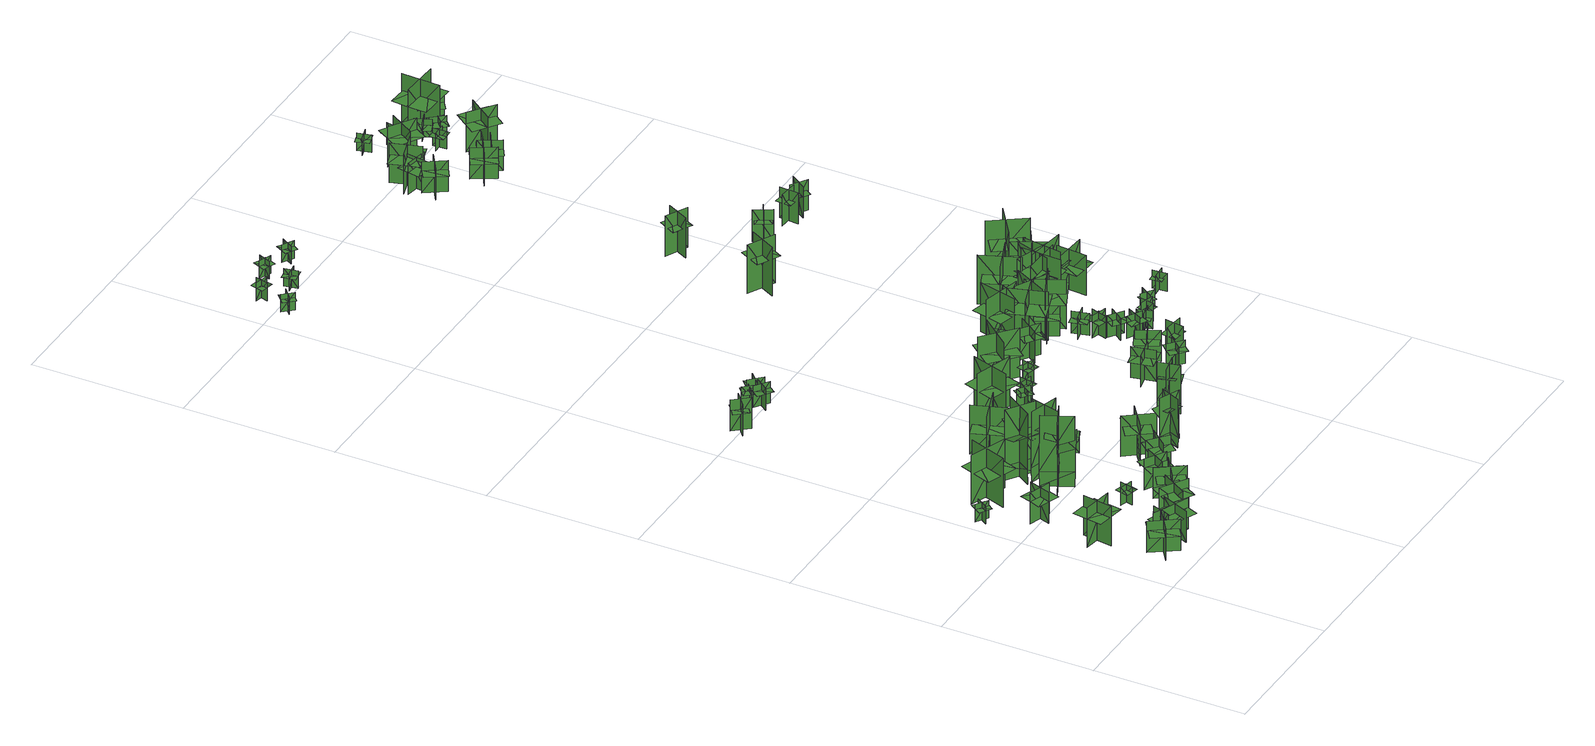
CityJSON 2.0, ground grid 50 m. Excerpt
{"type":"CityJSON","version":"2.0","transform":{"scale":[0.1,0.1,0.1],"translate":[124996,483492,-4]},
"CityObjects":{
"tree1":{"type":"SolitaryVegetationObject","geometry":[{"type":"MultiSurface","lod":"1","boundaries":[[[0,1,2]],[[0,2,3]],[[4,5,6]],[[4,6,7]],[[8,9,10]],[[8,10,11]],[[8,11,12]],[[8,12,13]]]}]},
"tree2":{"type":"SolitaryVegetationObject","geometry":[{"type":"MultiSurface","lod":"1","boundaries":[[[14,15,16]],[[14,16,17]],[[18,19,20]],[[18,20,21]],[[22,23,24]],[[22,24,25]],[[22,25,26]],[[22,26,27]]]}]},
"tree3":{"type":"SolitaryVegetationObject","geometry":[{"type":"MultiSurface","lod":"1","boundaries":[[[28,29,30]],[[28,30,31]],[[32,33,34]],[[32,34,35]],[[36,37,38]],[[36,38,39]],[[36,39,40]],[[36,40,41]]]}]},
"tree4":{"type":"SolitaryVegetationObject","geometry":[{"type":"MultiSurface","lod":"1","boundaries":[[[42,43,44]],[[42,44,45]],[[46,47,48]],[[46,48,49]],[[50,51,52]],[[50,52,53]],[[50,53,54]],[[50,54,55]]]}]},
"tree5":{"type":"SolitaryVegetationObject","geometry":[{"type":"MultiSurface","lod":"1","boundaries":[[[56,57,58]],[[56,58,59]],[[60,61,62]],[[60,62,63]],[[64,65,66]],[[64,66,67]],[[64,67,68]],[[64,68,69]]]}]},
"tree6":{"type":"SolitaryVegetationObject","geometry":[{"type":"MultiSurface","lod":"1","boundaries":[[[70,71,72]],[[70,72,73]],[[74,75,76]],[[74,76,77]],[[78,79,80]],[[78,80,81]],[[78,81,82]],[[78,82,83]]]}]},
"tree7":{"type":"SolitaryVegetationObject","geometry":[{"type":"MultiSurface","lod":"1","boundaries":[[[84,85,86]],[[84,86,87]],[[88,89,90]],[[88,90,91]],[[92,93,94]],[[92,94,95]],[[92,95,96]],[[92,96,97]]]}]},
"tree8":{"type":"SolitaryVegetationObject","geometry":[{"type":"MultiSurface","lod":"1","boundaries":[[[98,99,100]],[[98,100,101]],[[102,103,104]],[[102,104,105]],[[106,107,108]],[[106,108,109]],[[106,110,111]],[[106,111,107]]]}]},
"tree9":{"type":"SolitaryVegetationObject","geometry":[{"type":"MultiSurface","lod":"1","boundaries":[[[112,113,114]],[[112,114,115]],[[116,117,118]],[[116,118,119]],[[120,121,122]],[[120,122,123]],[[120,123,124]],[[120,124,125]]]}]},
"tree10":{"type":"SolitaryVegetationObject","geometry":[{"type":"MultiSurface","lod":"1","boundaries":[[[126,127,128]],[[126,128,129]],[[130,131,132]],[[130,132,133]],[[134,135,136]],[[134,136,137]],[[134,137,138]],[[134,138,139]]]}]},
"tree11":{"type":"SolitaryVegetationObject","geometry":[{"type":"MultiSurface","lod":"1","boundaries":[[[140,141,142]],[[140,142,143]],[[144,145,146]],[[144,146,147]],[[148,149,145]],[[148,145,144]],[[150,151,141]],[[150,141,140]],[[152,153,154]],[[152,154,155]],[[156,157,158]],[[156,158,159]]]}]},
"tree12":{"type":"SolitaryVegetationObject","geometry":[{"type":"MultiSurface","lod":"1","boundaries":[[[160,161,162]],[[160,162,163]],[[164,165,166]],[[164,166,167]],[[168,169,165]],[[168,165,164]],[[170,171,161]],[[170,161,160]],[[172,173,174]],[[172,174,175]],[[176,177,178]],[[176,178,179]]]}]},
"tree13":{"type":"SolitaryVegetationObject","geometry":[{"type":"MultiSurface","lod":"1","boundaries":[[[180,181,182]],[[180,182,183]],[[184,185,186]],[[184,186,187]],[[188,189,190]],[[188,190,191]],[[188,191,192]],[[188,192,193]]]}]},
"tree14":{"type":"SolitaryVegetationObject","geometry":[{"type":"MultiSurface","lod":"1","boundaries":[[[194,195,196]],[[194,196,197]],[[198,199,200]],[[198,200,201]],[[202,203,199]],[[202,199,198]],[[204,205,195]],[[204,195,194]],[[206,207,208]],[[206,208,209]],[[210,211,212]],[[210,212,213]]]}]},
"tree15":{"type":"SolitaryVegetationObject","geometry":[{"type":"MultiSurface","lod":"1","boundaries":[[[214,215,216]],[[214,216,217]],[[218,219,220]],[[218,220,221]],[[222,223,224]],[[222,224,225]],[[222,225,226]],[[222,226,227]]]}]},
"tree16":{"type":"SolitaryVegetationObject","geometry":[{"type":"MultiSurface","lod":"1","boundaries":[[[228,229,230]],[[228,230,231]],[[232,233,234]],[[232,234,235]],[[236,237,238]],[[236,238,239]],[[236,239,240]],[[236,240,241]]]}]},
"tree17":{"type":"SolitaryVegetationObject","geometry":[{"type":"MultiSurface","lod":"1","boundaries":[[[242,243,244]],[[242,244,245]],[[246,247,248]],[[246,248,249]],[[250,251,252]],[[250,252,253]],[[250,254,255]],[[250,255,251]]]}]},
"tree18":{"type":"SolitaryVegetationObject","geometry":[{"type":"MultiSurface","lod":"1","boundaries":[[[256,257,258]],[[256,258,259]],[[260,261,262]],[[260,262,263]],[[264,265,266]],[[264,266,267]],[[264,267,268]],[[264,268,269]]]}]},
"tree19":{"type":"SolitaryVegetationObject","geometry":[{"type":"MultiSurface","lod":"1","boundaries":[[[270,271,272]],[[270,272,273]],[[274,275,276]],[[274,276,277]],[[278,279,280]],[[278,280,281]],[[278,281,282]],[[278,282,283]]]}]},
"tree20":{"type":"SolitaryVegetationObject","geometry":[{"type":"MultiSurface","lod":"1","boundaries":[[[284,285,286]],[[284,286,287]],[[288,289,290]],[[288,290,291]],[[292,293,294]],[[292,294,295]],[[292,295,296]],[[292,296,297]]]}]},
"tree21":{"type":"SolitaryVegetationObject","geometry":[{"type":"MultiSurface","lod":"1","boundaries":[[[298,299,300]],[[298,300,301]],[[302,303,304]],[[302,304,305]],[[306,307,308]],[[306,308,309]],[[306,309,310]],[[306,310,311]]]}]},
"tree22":{"type":"SolitaryVegetationObject","geometry":[{"type":"MultiSurface","lod":"1","boundaries":[[[312,313,314]],[[312,314,315]],[[316,317,318]],[[316,318,319]],[[320,321,322]],[[320,322,323]],[[320,324,325]],[[320,325,321]]]}]},
"tree23":{"type":"SolitaryVegetationObject","geometry":[{"type":"MultiSurface","lod":"1","boundaries":[[[326,327,328]],[[326,328,329]],[[330,331,332]],[[330,332,333]],[[334,335,336]],[[334,336,337]],[[334,337,338]],[[334,338,339]]]}]},
"tree24":{"type":"SolitaryVegetationObject","geometry":[{"type":"MultiSurface","lod":"1","boundaries":[[[340,341,342]],[[340,342,343]],[[344,345,346]],[[344,346,347]],[[348,349,350]],[[348,350,351]],[[348,351,352]],[[348,352,353]]]}]},
"tree25":{"type":"SolitaryVegetationObject","geometry":[{"type":"MultiSurface","lod":"1","boundaries":[[[354,355,356]],[[354,356,357]],[[358,359,360]],[[358,360,361]],[[362,363,359]],[[362,359,358]],[[364,365,355]],[[364,355,354]],[[366,367,368]],[[366,368,369]],[[370,371,372]],[[370,372,373]]]}]},
"tree26":{"type":"SolitaryVegetationObject","geometry":[{"type":"MultiSurface","lod":"1","boundaries":[[[374,375,376]],[[374,376,377]],[[378,379,380]],[[378,380,381]],[[382,383,384]],[[382,384,385]],[[382,385,386]],[[382,386,387]]]}]},
"tree27":{"type":"SolitaryVegetationObject","geometry":[{"type":"MultiSurface","lod":"1","boundaries":[[[388,389,390]],[[388,390,391]],[[392,393,394]],[[392,394,395]],[[396,397,398]],[[396,398,399]],[[396,400,401]],[[396,401,397]]]}]},
"tree28":{"type":"SolitaryVegetationObject","geometry":[{"type":"MultiSurface","lod":"1","boundaries":[[[402,403,404]],[[402,404,405]],[[406,407,408]],[[406,408,409]],[[410,411,412]],[[410,412,413]],[[410,413,414]],[[410,414,415]]]}]},
"tree29":{"type":"SolitaryVegetationObject","geometry":[{"type":"MultiSurface","lod":"1","boundaries":[[[416,417,418]],[[416,418,419]],[[420,421,422]],[[420,422,423]],[[424,425,426]],[[424,426,427]],[[424,427,428]],[[424,428,429]]]}]},
"tree30":{"type":"SolitaryVegetationObject","geometry":[{"type":"MultiSurface","lod":"1","boundaries":[[[430,431,432]],[[430,432,433]],[[434,435,436]],[[434,436,437]],[[438,439,435]],[[438,435,434]],[[440,441,431]],[[440,431,430]],[[442,443,444]],[[442,444,445]],[[446,447,448]],[[446,448,449]]]}]},
"tree31":{"type":"SolitaryVegetationObject","geometry":[{"type":"MultiSurface","lod":"1","boundaries":[[[450,451,452]],[[450,452,453]],[[454,455,456]],[[454,456,457]],[[458,459,460]],[[458,460,461]],[[458,461,462]],[[458,462,463]]]}]},
"tree32":{"type":"SolitaryVegetationObject","geometry":[{"type":"MultiSurface","lod":"1","boundaries":[[[464,465,466]],[[464,466,467]],[[468,469,470]],[[468,470,471]],[[472,473,474]],[[472,474,475]],[[472,475,476]],[[472,476,477]]]}]},
"tree33":{"type":"SolitaryVegetationObject","geometry":[{"type":"MultiSurface","lod":"1","boundaries":[[[478,479,480]],[[478,480,481]],[[482,483,484]],[[482,484,485]],[[486,487,488]],[[486,488,489]],[[486,489,490]],[[486,490,491]]]}]},
"tree34":{"type":"SolitaryVegetationObject","geometry":[{"type":"MultiSurface","lod":"1","boundaries":[[[492,493,494]],[[492,494,495]],[[496,497,498]],[[496,498,499]],[[500,501,502]],[[500,502,503]],[[500,504,505]],[[500,505,501]]]}]},
"tree35":{"type":"SolitaryVegetationObject","geometry":[{"type":"MultiSurface","lod":"1","boundaries":[[[506,507,508]],[[506,508,509]],[[510,511,512]],[[510,512,513]],[[514,515,516]],[[514,516,517]],[[514,517,518]],[[514,518,519]]]}]},
"tree36":{"type":"SolitaryVegetationObject","geometry":[{"type":"MultiSurface","lod":"1","boundaries":[[[520,521,522]],[[520,522,523]],[[524,525,526]],[[524,526,527]],[[528,529,530]],[[528,530,531]],[[528,531,532]],[[528,532,533]]]}]},
"tree37":{"type":"SolitaryVegetationObject","geometry":[{"type":"MultiSurface","lod":"1","boundaries":[[[534,535,536]],[[534,536,537]],[[538,539,540]],[[538,540,541]],[[542,543,544]],[[542,544,545]],[[542,545,546]],[[542,546,547]]]}]},
"tree38":{"type":"SolitaryVegetationObject","geometry":[{"type":"MultiSurface","lod":"1","boundaries":[[[548,549,550]],[[548,550,551]],[[552,553,554]],[[552,554,555]],[[556,557,558]],[[556,558,559]],[[556,559,560]],[[556,560,561]]]}]},
"tree39":{"type":"SolitaryVegetationObject","geometry":[{"type":"MultiSurface","lod":"1","boundaries":[[[562,563,564]],[[562,564,565]],[[566,567,568]],[[566,568,569]],[[570,571,572]],[[570,572,573]],[[570,573,574]],[[570,574,575]]]}]},
"tree40":{"type":"SolitaryVegetationObject","geometry":[{"type":"MultiSurface","lod":"1","boundaries":[[[576,577,578]],[[576,578,579]],[[580,581,582]],[[580,582,583]],[[584,585,586]],[[584,586,587]],[[584,587,588]],[[584,588,589]]]}]},
"tree41":{"type":"SolitaryVegetationObject","geometry":[{"type":"MultiSurface","lod":"1","boundaries":[[[590,591,592]],[[590,592,593]],[[594,595,596]],[[594,596,597]],[[598,599,600]],[[598,600,601]],[[598,601,602]],[[598,602,603]]]}]},
"tree42":{"type":"SolitaryVegetationObject","geometry":[{"type":"MultiSurface","lod":"1","boundaries":[[[604,605,606]],[[604,606,607]],[[608,609,610]],[[608,610,611]],[[612,613,614]],[[612,614,615]],[[612,615,616]],[[612,616,617]]]}]},
"tree43":{"type":"SolitaryVegetationObject","geometry":[{"type":"MultiSurface","lod":"1","boundaries":[[[618,619,620]],[[618,620,621]],[[622,623,624]],[[622,624,625]],[[626,627,628]],[[626,628,629]],[[626,629,630]],[[626,630,631]]]}]},
"tree44":{"type":"SolitaryVegetationObject","geometry":[{"type":"MultiSurface","lod":"1","boundaries":[[[632,633,634]],[[632,634,635]],[[636,637,638]],[[636,638,639]],[[640,641,642]],[[640,642,643]],[[640,644,645]],[[640,645,641]]]}]},
"tree45":{"type":"SolitaryVegetationObject","geometry":[{"type":"MultiSurface","lod":"1","boundaries":[[[646,647,648]],[[646,648,649]],[[650,651,652]],[[650,652,653]],[[654,655,656]],[[654,656,657]],[[654,657,658]],[[654,658,659]]]}]},
"tree46":{"type":"SolitaryVegetationObject","geometry":[{"type":"MultiSurface","lod":"1","boundaries":[[[660,661,662]],[[660,662,663]],[[664,665,666]],[[664,666,667]],[[668,669,670]],[[668,670,671]],[[668,671,672]],[[668,672,673]]]}]},
"tree47":{"type":"SolitaryVegetationObject","geometry":[{"type":"MultiSurface","lod":"1","boundaries":[[[674,675,676]],[[674,676,677]],[[678,679,680]],[[678,680,681]],[[682,683,684]],[[682,684,685]],[[682,685,686]],[[682,686,687]]]}]},
"tree48":{"type":"SolitaryVegetationObject","geometry":[{"type":"MultiSurface","lod":"1","boundaries":[[[688,689,690]],[[688,690,691]],[[692,693,694]],[[692,694,695]],[[696,697,698]],[[696,698,699]],[[696,699,700]],[[696,700,701]]]}]},
"tree49":{"type":"SolitaryVegetationObject","geometry":[{"type":"MultiSurface","lod":"1","boundaries":[[[702,703,704]],[[702,704,705]],[[706,707,708]],[[706,708,709]],[[710,711,712]],[[710,712,713]],[[710,714,715]],[[710,715,711]]]}]},
"tree50":{"type":"SolitaryVegetationObject","geometry":[{"type":"MultiSurface","lod":"1","boundaries":[[[716,717,718]],[[716,718,719]],[[720,721,722]],[[720,722,723]],[[724,725,726]],[[724,726,727]],[[724,727,728]],[[724,728,729]]]}]},
"tree51":{"type":"SolitaryVegetationObject","geometry":[{"type":"MultiSurface","lod":"1","boundaries":[[[730,731,732]],[[730,732,733]],[[734,735,736]],[[734,736,737]],[[738,739,740]],[[738,740,741]],[[738,741,742]],[[738,742,743]]]}]},
"tree52":{"type":"SolitaryVegetationObject","geometry":[{"type":"MultiSurface","lod":"1","boundaries":[[[744,745,746]],[[744,746,747]],[[748,749,750]],[[748,750,751]],[[752,753,754]],[[752,754,755]],[[752,755,756]],[[752,756,757]]]}]},
"tree53":{"type":"SolitaryVegetationObject","geometry":[{"type":"MultiSurface","lod":"1","boundaries":[[[758,759,760]],[[758,760,761]],[[762,763,764]],[[762,764,765]],[[766,767,768]],[[766,768,769]],[[766,769,770]],[[766,770,771]]]}]},
"tree54":{"type":"SolitaryVegetationObject","geometry":[{"type":"MultiSurface","lod":"1","boundaries":[[[772,773,774]],[[772,774,775]],[[776,777,778]],[[776,778,779]],[[780,781,782]],[[780,782,783]],[[780,783,784]],[[780,784,785]]]}]},
"tree55":{"type":"SolitaryVegetationObject","geometry":[{"type":"MultiSurface","lod":"1","boundaries":[[[786,787,788]],[[786,788,789]],[[790,791,792]],[[790,792,793]],[[794,795,796]],[[794,796,797]],[[794,797,798]],[[794,798,799]]]}]},
"tree56":{"type":"SolitaryVegetationObject","geometry":[{"type":"MultiSurface","lod":"1","boundaries":[[[800,801,802]],[[800,802,803]],[[804,805,806]],[[804,806,807]],[[808,809,810]],[[808,810,811]],[[808,811,812]],[[808,812,813]]]}]},
"tree57":{"type":"SolitaryVegetationObject","geometry":[{"type":"MultiSurface","lod":"1","boundaries":[[[814,815,816]],[[814,816,817]],[[818,819,820]],[[818,820,821]],[[822,823,824]],[[822,824,825]],[[822,825,826]],[[822,826,827]]]}]},
"tree58":{"type":"SolitaryVegetationObject","geometry":[{"type":"MultiSurface","lod":"1","boundaries":[[[828,829,830]],[[828,830,831]],[[832,833,834]],[[832,834,835]],[[836,837,838]],[[836,838,839]],[[836,839,840]],[[836,840,841]]]}]},
"tree59":{"type":"SolitaryVegetationObject","geometry":[{"type":"MultiSurface","lod":"1","boundaries":[[[842,843,844]],[[842,844,845]],[[846,847,848]],[[846,848,849]],[[850,851,852]],[[850,852,853]],[[850,853,854]],[[850,854,855]]]}]},
"tree60":{"type":"SolitaryVegetationObject","geometry":[{"type":"MultiSurface","lod":"1","boundaries":[[[856,857,858]],[[856,858,859]],[[860,861,862]],[[860,862,863]],[[864,865,866]],[[864,866,867]],[[864,868,869]],[[864,869,865]]]}]},
"tree61":{"type":"SolitaryVegetationObject","geometry":[{"type":"MultiSurface","lod":"1","boundaries":[[[870,871,872]],[[870,872,873]],[[874,875,876]],[[874,876,877]],[[878,879,880]],[[878,880,881]],[[878,881,882]],[[878,882,883]]]}]},
"tree62":{"type":"SolitaryVegetationObject","geometry":[{"type":"MultiSurface","lod":"1","boundaries":[[[884,885,886]],[[884,886,887]],[[888,889,890]],[[888,890,891]],[[892,893,894]],[[892,894,895]],[[892,896,897]],[[892,897,893]]]}]},
"tree63":{"type":"SolitaryVegetationObject","geometry":[{"type":"MultiSurface","lod":"1","boundaries":[[[898,899,900]],[[898,900,901]],[[902,903,904]],[[902,904,905]],[[906,907,908]],[[906,908,909]],[[906,910,911]],[[906,911,907]]]}]},
"tree64":{"type":"SolitaryVegetationObject","geometry":[{"type":"MultiSurface","lod":"1","boundaries":[[[912,913,914]],[[912,914,915]],[[916,917,918]],[[916,918,919]],[[920,921,922]],[[920,922,923]],[[920,924,925]],[[920,925,921]]]}]},
"tree65":{"type":"SolitaryVegetationObject","geometry":[{"type":"MultiSurface","lod":"1","boundaries":[[[926,927,928]],[[926,928,929]],[[930,931,932]],[[930,932,933]],[[934,935,936]],[[934,936,937]],[[934,937,938]],[[934,938,939]]]}]},
"tree66":{"type":"SolitaryVegetationObject","geometry":[{"type":"MultiSurface","lod":"1","boundaries":[[[940,941,942]],[[940,942,943]],[[944,945,946]],[[944,946,947]],[[948,949,950]],[[948,950,951]],[[948,952,953]],[[948,953,949]]]}]},
"tree67":{"type":"SolitaryVegetationObject","geometry":[{"type":"MultiSurface","lod":"1","boundaries":[[[954,955,956]],[[954,956,957]],[[958,959,960]],[[958,960,961]],[[962,963,964]],[[962,964,965]],[[962,966,967]],[[962,967,963]]]}]},
"tree68":{"type":"SolitaryVegetationObject","geometry":[{"type":"MultiSurface","lod":"1","boundaries":[[[968,969,970]],[[968,970,971]],[[972,973,974]],[[972,974,975]],[[976,977,978]],[[976,978,979]],[[976,979,980]],[[976,980,981]]]}]},
"tree69":{"type":"SolitaryVegetationObject","geometry":[{"type":"MultiSurface","lod":"1","boundaries":[[[982,983,984]],[[982,984,985]],[[986,987,988]],[[986,988,989]],[[990,991,992]],[[990,992,993]],[[990,993,994]],[[990,994,995]]]}]},
"tree70":{"type":"SolitaryVegetationObject","geometry":[{"type":"MultiSurface","lod":"1","boundaries":[[[996,997,998]],[[996,998,999]],[[1000,1001,1002]],[[1000,1002,1003]],[[1004,1005,1006]],[[1004,1006,1007]],[[1004,1008,1009]],[[1004,1009,1005]]]}]},
"tree71":{"type":"SolitaryVegetationObject","geometry":[{"type":"MultiSurface","lod":"1","boundaries":[[[1010,1011,1012]],[[1010,1012,1013]],[[1014,1015,1016]],[[1014,1016,1017]],[[1018,1019,1020]],[[1018,1020,1021]],[[1018,1021,1022]],[[1018,1022,1023]]]}]},
"tree72":{"type":"SolitaryVegetationObject","geometry":[{"type":"MultiSurface","lod":"1","boundaries":[[[1024,1025,1026]],[[1024,1026,1027]],[[1028,1029,1030]],[[1028,1030,1031]],[[1032,1033,1034]],[[1032,1034,1035]],[[1032,1036,1037]],[[1032,1037,1033]]]}]},
"tree73":{"type":"SolitaryVegetationObject","geometry":[{"type":"MultiSurface","lod":"1","boundaries":[[[1038,1039,1040]],[[1038,1040,1041]],[[1042,1043,1044]],[[1042,1044,1045]],[[1046,1047,1048]],[[1046,1048,1049]],[[1046,1049,1050]],[[1046,1050,1051]]]}]},
"tree74":{"type":"SolitaryVegetationObject","geometry":[{"type":"MultiSurface","lod":"1","boundaries":[[[1052,1053,1054]],[[1052,1054,1055]],[[1056,1057,1058]],[[1056,1058,1059]],[[1060,1061,1062]],[[1060,1062,1063]],[[1060,1063,1064]],[[1060,1064,1065]]]}]},
"tree75":{"type":"SolitaryVegetationObject","geometry":[{"type":"MultiSurface","lod":"1","boundaries":[[[1066,1067,1068]],[[1066,1068,1069]],[[1070,1071,1072]],[[1070,1072,1073]],[[1074,1075,1076]],[[1074,1076,1077]],[[1074,1077,1078]],[[1074,1078,1079]]]}]},
"tree76":{"type":"SolitaryVegetationObject","geometry":[{"type":"MultiSurface","lod":"1","boundaries":[[[1080,1081,1082]],[[1080,1082,1083]],[[1084,1085,1086]],[[1084,1086,1087]],[[1088,1089,1090]],[[1088,1090,1091]],[[1088,1091,1092]],[[1088,1092,1093]]]}]},
"tree77":{"type":"SolitaryVegetationObject","geometry":[{"type":"MultiSurface","lod":"1","boundaries":[[[1094,1095,1096]],[[1094,1096,1097]],[[1098,1099,1100]],[[1098,1100,1101]],[[1102,1103,1104]],[[1102,1104,1105]],[[1102,1105,1106]],[[1102,1106,1107]]]}]},
"tree78":{"type":"SolitaryVegetationObject","geometry":[{"type":"MultiSurface","lod":"1","boundaries":[[[1108,1109,1110]],[[1108,1110,1111]],[[1112,1113,1114]],[[1112,1114,1115]],[[1116,1117,1118]],[[1116,1118,1119]],[[1116,1119,1120]],[[1116,1120,1121]]]}]},
"tree79":{"type":"SolitaryVegetationObject","geometry":[{"type":"MultiSurface","lod":"1","boundaries":[[[1122,1123,1124]],[[1122,1124,1125]],[[1126,1127,1128]],[[1126,1128,1129]],[[1130,1131,1132]],[[1130,1132,1133]],[[1130,1131,1134]],[[1130,1134,1135]]]}]},
"tree80":{"type":"SolitaryVegetationObject","geometry":[{"type":"MultiSurface","lod":"1","boundaries":[[[1136,1137,1138]],[[1136,1138,1139]],[[1140,1141,1142]],[[1140,1142,1143]],[[1144,1145,1146]],[[1144,1146,1147]],[[1144,1147,1148]],[[1144,1148,1149]]]}]},
"tree81":{"type":"SolitaryVegetationObject","geometry":[{"type":"MultiSurface","lod":"1","boundaries":[[[1150,1151,1152]],[[1150,1152,1153]],[[1154,1155,1156]],[[1154,1156,1157]],[[1158,1159,1160]],[[1158,1160,1161]],[[1158,1161,1162]],[[1158,1162,1163]]]}]},
"tree82":{"type":"SolitaryVegetationObject","geometry":[{"type":"MultiSurface","lod":"1","boundaries":[[[1164,1165,1166]],[[1164,1166,1167]],[[1168,1169,1170]],[[1168,1170,1171]],[[1172,1173,1174]],[[1172,1174,1175]],[[1172,1175,1176]],[[1172,1176,1177]]]}]},
"tree83":{"type":"SolitaryVegetationObject","geometry":[{"type":"MultiSurface","lod":"1","boundaries":[[[1178,1179,1180]],[[1178,1180,1181]],[[1182,1183,1184]],[[1182,1184,1185]],[[1186,1187,1188]],[[1186,1188,1189]],[[1186,1189,1190]],[[1186,1190,1191]]]}]},
"tree84":{"type":"SolitaryVegetationObject","geometry":[{"type":"MultiSurface","lod":"1","boundaries":[[[1192,1193,1194]],[[1192,1194,1195]],[[1196,1197,1198]],[[1196,1198,1199]],[[1200,1201,1202]],[[1200,1202,1203]],[[1200,1203,1204]],[[1200,1204,1205]]]}]},
"tree85":{"type":"SolitaryVegetationObject","geometry":[{"type":"MultiSurface","lod":"1","boundaries":[[[1206,1207,1208]],[[1206,1208,1209]],[[1210,1211,1212]],[[1210,1212,1213]],[[1214,1215,1216]],[[1214,1216,1217]],[[1214,1217,1218]],[[1214,1218,1219]]]}]},
"tree86":{"type":"SolitaryVegetationObject","geometry":[{"type":"MultiSurface","lod":"1","boundaries":[[[1220,1221,1222]],[[1220,1222,1223]],[[1224,1225,1226]],[[1224,1226,1227]],[[1228,1229,1230]],[[1228,1230,1231]],[[1228,1231,1232]],[[1228,1232,1233]]]}]},
"tree87":{"type":"SolitaryVegetationObject","geometry":[{"type":"MultiSurface","lod":"1","boundaries":[[[1234,1235,1236]],[[1234,1236,1237]],[[1238,1239,1240]],[[1238,1240,1241]],[[1242,1243,1244]],[[1242,1244,1245]],[[1242,1245,1246]],[[1242,1246,1247]]]}]},
"tree88":{"type":"SolitaryVegetationObject","geometry":[{"type":"MultiSurface","lod":"1","boundaries":[[[1248,1249,1250]],[[1248,1250,1251]],[[1252,1253,1254]],[[1252,1254,1255]],[[1256,1257,1258]],[[1256,1258,1259]],[[1256,1257,1260]],[[1256,1260,1261]]]}]},
"tree89":{"type":"SolitaryVegetationObject","geometry":[{"type":"MultiSurface","lod":"1","boundaries":[[[1262,1263,1264]],[[1262,1264,1265]],[[1266,1267,1268]],[[1266,1268,1269]],[[1270,1271,1272]],[[1270,1272,1273]],[[1270,1271,1274]],[[1270,1274,1275]]]}]},
"tree90":{"type":"SolitaryVegetationObject","geometry":[{"type":"MultiSurface","lod":"1","boundaries":[[[1276,1277,1278]],[[1276,1278,1279]],[[1280,1281,1282]],[[1280,1282,1283]],[[1284,1285,1286]],[[1284,1286,1287]],[[1284,1287,1288]],[[1284,1288,1289]]]}]},
"tree91":{"type":"SolitaryVegetationObject","geometry":[{"type":"MultiSurface","lod":"1","boundaries":[[[1290,1291,1292]],[[1290,1292,1293]],[[1294,1295,1296]],[[1294,1296,1297]],[[1298,1299,1300]],[[1298,1300,1301]],[[1298,1301,1302]],[[1298,1302,1303]]]}]}
},
"vertices":[
[109,95,69],[27,38,69],[27,38,178],[109,95,178],[39,107,69],[96,25,69],[96,25,178],[39,107,178],[41,104,147],[5,79,147],[58,3,147],[94,28,147],[130,53,147],[77,129,147],
[133,133,62],[111,73,62],[111,73,170],[133,133,170],[95,115,62],[95,115,170],[154,93,170],[154,93,62],[97,114,136],[88,89,136],[135,72,136],[144,97,136],[154,121,136],[106,139,136],
[136,28,72],[176,120,72],[176,120,181],[136,28,181],[202,55,72],[110,95,72],[110,95,181],[202,55,181],[199,57,150],[216,97,150],[131,133,150],[114,93,150],[97,53,150],[182,17,150],
[106,349,18],[90,251,18],[90,251,156],[106,349,156],[52,310,18],[150,294,18],[150,294,156],[52,310,156],[52,310,117],[44,261,117],[142,245,117],[150,294,117],[159,343,117],[60,360,117],
[63,674,7],[39,637,7],[39,637,69],[63,674,69],[34,669,7],[71,644,7],[71,644,69],[34,669,69],[34,669,52],[22,650,52],[59,626,52],[71,644,52],[83,663,52],[46,687,52],
[130,478,4],[156,551,4],[156,551,112],[130,478,112],[177,500,4],[104,525,4],[104,525,112],[177,500,112],[177,500,82],[189,537,82],[116,562,82],[104,525,82],[91,489,82],[164,463,82],
[306,108,65],[221,161,65],[221,161,173],[306,108,173],[289,177,65],[236,92,65],[236,92,173],[289,177,173],[287,174,143],[250,197,143],[201,119,143],[238,96,143],[276,72,143],[324,151,143],
[189,760,5],[144,635,5],[144,635,176],[189,760,176],[114,724,5],[114,724,176],[238,679,176],[238,679,5],[191,750,110],[152,642,110],[202,623,110],[241,732,110],[139,769,110],[99,661,110],
[322,234,54],[379,152,54],[379,152,162],[322,234,162],[310,164,54],[392,221,54],[392,221,162],[310,164,162],[313,166,132],[338,130,132],[414,182,132],[389,218,132],[364,254,132],[288,202,132],
[351,322,8],[308,333,8],[308,333,70],[351,322,70],[336,348,8],[325,305,8],[325,305,70],[336,348,70],[336,348,52],[314,353,52],[304,310,52],[325,305,52],[347,299,52],[357,342,52],
[362,564,59],[268,520,59],[268,521,254],[361,566,254],[288,591,60],[333,497,60],[333,498,254],[289,591,254],[289,591,8],[333,498,8],[361,566,8],[268,521,8],[361,565,154],[268,521,154],[291,473,173],[384,518,173],[281,527,185],[350,561,185],[333,596,196],[263,562,196],
[355,638,58],[268,695,58],[269,696,253],[355,639,253],[339,715,59],[282,628,59],[283,627,253],[340,714,253],[340,714,7],[283,627,7],[355,639,7],[269,696,7],[355,639,153],[268,695,153],[240,651,172],[326,595,172],[280,688,184],[346,646,184],[367,679,195],[302,721,195],
[437,311,28],[398,244,28],[398,244,135],[437,311,135],[387,298,28],[454,259,28],[454,259,135],[387,298,135],[387,298,105],[367,264,105],[434,225,105],[454,259,105],[473,292,105],[406,331,105],
[295,622,59],[395,595,59],[395,593,254],[295,620,254],[334,554,60],[361,654,60],[360,654,254],[333,554,254],[333,554,8],[360,654,8],[295,620,8],[395,593,8],[295,620,154],[395,594,154],[409,645,173],[308,672,173],[381,597,185],[306,617,185],[296,579,196],[371,559,196],
[480,283,30],[530,342,30],[530,342,138],[480,283,138],[532,287,30],[473,337,30],[473,337,138],[532,287,138],[532,287,108],[557,316,108],[498,366,108],[473,337,108],[448,307,108],[507,257,108],
[170,1522,8],[122,1482,8],[122,1482,116],[170,1522,116],[129,1526,8],[129,1526,116],[169,1477,116],[169,1477,8],[130,1524,81],[110,1508,81],[142,1468,81],[162,1485,81],[183,1502,81],[151,1541,81],
[349,853,6],[393,728,6],[393,728,177],[349,853,177],[314,778,6],[314,778,177],[439,822,177],[439,822,6],[357,847,111],[395,738,111],[446,756,111],[408,865,111],[304,829,111],[343,720,111],
[470,645,8],[426,638,8],[426,638,69],[470,645,69],[446,663,8],[453,619,8],[453,619,69],[446,663,69],[446,663,52],[424,659,52],[431,615,52],[453,619,52],[475,623,52],[468,666,52],
[470,682,8],[426,682,8],[426,682,69],[470,682,69],[450,703,8],[449,659,8],[449,659,69],[450,703,69],[450,703,52],[428,703,52],[427,659,52],[449,659,52],[471,659,52],[472,703,52],
[393,813,10],[393,813,72],[446,807,72],[446,807,10],[422,835,10],[422,835,72],[415,784,72],[415,784,10],[422,843,51],[396,846,51],[388,782,51],[415,779,51],[441,776,51],[449,839,51],
[469,589,6],[521,608,6],[521,608,83],[469,589,83],[502,573,6],[483,625,6],[483,625,83],[502,573,83],[502,573,62],[528,583,62],[509,635,62],[483,625,62],[457,616,62],[476,564,62],
[527,384,3],[611,448,3],[611,448,144],[527,384,144],[610,373,3],[546,458,3],[546,458,144],[610,373,144],[534,390,107],[611,448,107],[586,482,107],[508,423,107],[559,356,107],[637,415,107],
[285,1524,17],[255,1557,17],[255,1557,79],[285,1524,79],[287,1554,17],[254,1524,17],[254,1524,79],[287,1554,79],[287,1554,62],[272,1570,62],[239,1541,62],[254,1524,62],[269,1508,62],[301,1537,62],
[297,1525,15],[264,1481,15],[264,1481,91],[297,1525,91],[261,1520,15],[305,1487,15],[305,1487,91],[261,1520,91],[261,1520,70],[244,1498,70],[288,1465,70],[305,1487,70],[321,1509,70],[277,1542,70],
[598,358,72],[664,329,72],[663,328,206],[598,357,206],[618,307,73],[646,373,73],[646,373,206],[617,308,206],[617,308,37],[646,373,37],[598,357,37],[663,328,37],[598,357,138],[663,328,138],[678,362,151],[613,390,151],[654,332,159],[605,353,159],[595,329,166],[644,307,166],
[281,1553,13],[319,1513,13],[319,1513,90],[281,1553,90],[280,1517,13],[320,1554,13],[320,1554,90],[280,1517,90],[280,1517,68],[299,1496,68],[339,1534,68],[320,1554,68],[301,1575,68],[261,1537,68],
[507,911,3],[633,870,3],[633,870,175],[507,911,175],[545,837,3],[545,837,175],[586,963,175],[586,963,3],[516,913,109],[626,878,109],[643,929,109],[533,964,109],[499,860,109],[609,825,109],
[595,904,8],[631,930,8],[631,930,69],[595,904,69],[624,900,8],[598,935,8],[598,935,69],[624,900,69],[624,900,52],[642,913,52],[616,948,52],[598,935,52],[581,922,52],[607,887,52],
[664,818,10],[629,845,10],[629,845,72],[664,818,72],[660,848,10],[634,812,10],[634,812,72],[660,848,72],[660,848,54],[642,861,54],[616,825,54],[634,812,54],[652,799,54],[678,835,54],
[786,465,58],[802,395,58],[801,395,192],[784,464,192],[757,419,58],[826,436,58],[826,436,192],[757,420,192],[757,420,23],[826,436,23],[784,464,23],[801,395,23],[785,465,123],[802,395,123],[837,404,136],[820,473,136],[799,405,144],[786,457,144],[760,450,152],[773,398,152],
[708,841,10],[665,851,10],[665,851,71],[708,841,71],[692,866,10],[683,823,10],[683,823,71],[692,866,71],[692,866,54],[670,871,54],[661,828,54],[683,823,54],[704,818,54],[714,862,54],
[652,930,9],[690,953,9],[690,953,70],[652,930,70],[681,923,9],[657,960,9],[657,960,70],[681,923,70],[681,923,53],[699,934,53],[676,972,53],[657,960,53],[639,949,53],[662,911,53],
[78,2982,9],[108,2949,9],[108,2949,70],[78,2982,70],[76,2953,9],[110,2982,9],[110,2982,70],[76,2953,70],[76,2953,53],[91,2936,53],[124,2966,53],[110,2982,53],[95,2999,53],[62,2969,53],
[680,1001,5],[780,915,5],[780,915,176],[680,1001,176],[687,918,5],[687,918,176],[773,1019,176],[773,1019,5],[689,999,111],[777,924,111],[812,965,111],[724,1040,111],[653,957,111],[741,882,111],
[776,903,8],[765,860,8],[765,860,70],[776,903,70],[751,888,8],[794,877,8],[794,877,70],[751,888,70],[751,888,53],[745,867,53],[788,856,53],[794,877,53],[799,898,53],[756,910,53],
[127,3089,6],[116,3046,6],[116,3046,68],[127,3089,68],[101,3074,6],[145,3063,6],[145,3063,68],[101,3074,68],[101,3074,50],[96,3052,50],[139,3042,50],[145,3063,50],[150,3085,50],[107,3095,50],
[760,972,7],[785,1009,7],[785,1009,68],[760,972,68],[789,978,7],[753,1002,7],[753,1002,68],[789,978,68],[789,978,51],[802,996,51],[765,1021,51],[753,1002,51],[740,984,51],[777,959,51],
[777,1010,7],[777,1010,69],[820,978,69],[820,978,7],[813,1015,7],[813,1015,69],[783,973,69],[783,973,7],[818,1021,48],[796,1037,48],[758,986,48],[780,970,48],[801,954,48],[839,1005,48],
[187,3011,9],[230,3019,9],[230,3019,70],[187,3011,70],[211,2994,9],[203,3038,9],[203,3038,70],[211,2994,70],[211,2994,53],[233,2998,53],[225,3041,53],[203,3038,53],[182,3034,53],[189,2990,53],
[946,551,4],[930,627,4],[930,627,112],[946,551,112],[974,594,4],[898,578,4],[898,578,112],[974,594,112],[974,594,82],[966,632,82],[890,616,82],[898,578,82],[906,540,82],[982,556,82],
[839,1003,6],[804,1030,6],[804,1030,67],[839,1003,67],[835,1032,6],[808,997,6],[808,997,67],[835,1032,67],[835,1032,50],[818,1046,50],[791,1011,50],[808,997,50],[825,983,50],[853,1018,50],
[209,3121,6],[250,3105,6],[250,3105,68],[209,3121,68],[221,3094,6],[237,3135,6],[237,3135,68],[221,3094,68],[221,3094,50],[241,3086,50],[257,3127,50],[237,3135,50],[216,3143,50],[200,3102,50],
[870,1042,6],[837,1011,6],[837,1011,68],[870,1042,68],[840,1043,6],[871,1010,6],[871,1010,68],[840,1043,68],[840,1043,50],[824,1028,50],[854,995,50],[871,1010,50],[887,1026,50],[856,1058,50],
[911,975,5],[863,908,5],[863,908,115],[911,975,115],[846,964,5],[914,916,5],[914,916,115],[846,964,115],[907,969,86],[863,908,86],[889,889,86],[933,950,86],[880,988,86],[836,927,86],
[1033,546,28],[993,502,28],[993,502,110],[1033,546,110],[993,544,28],[1038,505,28],[1038,505,110],[993,544,110],[993,544,87],[974,522,87],[1018,483,87],[1038,505,87],[1057,527,87],[1013,566,87],
[911,1046,7],[867,1038,7],[867,1038,68],[911,1046,68],[887,1063,7],[895,1019,7],[895,1019,68],[887,1063,68],[887,1063,51],[865,1059,51],[873,1015,51],[895,1019,51],[917,1023,51],[908,1067,51],
[1010,657,6],[1043,586,6],[1043,586,114],[1010,657,114],[992,608,6],[1062,641,6],[1062,641,114],[992,608,114],[992,608,84],[1009,573,84],[1079,606,84],[1062,641,84],[1046,676,84],[976,643,84],
[1099,554,26],[1036,563,26],[1036,563,135],[1099,554,135],[1074,588,26],[1074,588,135],[1065,525,135],[1065,525,26],[1073,585,100],[1047,589,100],[1040,539,100],[1066,535,100],[1092,531,100],[1100,582,100],
[866,1070,5],[994,1038,5],[994,1038,176],[866,1070,176],[909,1000,5],[909,1000,176],[941,1128,176],[941,1128,5],[875,1073,110],[987,1046,110],[1000,1098,110],[888,1126,110],[862,1020,110],[974,992,110],
[312,3102,8],[350,3080,8],[350,3080,70],[312,3102,70],[319,3073,8],[341,3112,8],[341,3112,70],[319,3073,70],[319,3073,52],[338,3062,52],[360,3101,52],[341,3112,52],[322,3123,52],[300,3084,52],
[990,931,6],[951,1047,6],[951,1047,175],[990,931,175],[1026,1004,6],[911,965,6],[911,965,175],[1026,1004,175],[1026,1004,128],[1007,1061,128],[892,1023,128],[911,965,128],[930,907,128],[1045,946,128],
[942,1096,9],[964,1058,9],[964,1058,71],[942,1096,71],[934,1067,9],[972,1090,9],[972,1090,71],[934,1067,71],[934,1067,53],[946,1048,53],[984,1071,53],[972,1090,53],[961,1109,53],[923,1086,53],
[1035,963,8],[968,925,8],[968,925,115],[1035,963,115],[986,977,8],[1024,910,8],[1024,910,115],[986,977,115],[986,977,85],[952,958,85],[990,891,85],[1024,910,85],[1058,929,85],[1019,996,85],
[1086,869,7],[1032,856,7],[1032,856,84],[1086,869,84],[1054,888,7],[1067,835,7],[1067,835,84],[1054,888,84],[1054,888,62],[1027,882,62],[1040,828,62],[1067,835,62],[1094,841,62],[1081,895,62],
[969,1031,6],[1077,975,6],[1077,975,175],[969,1031,175],[993,953,6],[1049,1061,6],[1049,1061,175],[993,953,175],[993,953,128],[1047,925,128],[1103,1034,128],[1049,1061,128],[995,1089,128],[939,981,128],
[1091,839,7],[1075,786,7],[1075,786,84],[1091,839,84],[1058,822,7],[1111,806,7],[1111,806,84],[1058,822,84],[1058,822,63],[1050,795,63],[1103,779,63],[1111,806,63],[1119,832,63],[1066,848,63],
[1068,913,6],[1017,1024,6],[1017,1024,176],[1068,913,176],[1097,989,6],[986,938,6],[986,938,176],[1097,989,176],[1097,989,128],[1072,1044,128],[961,994,128],[986,938,128],[1011,883,128],[1122,933,128],
[1125,752,7],[1081,784,7],[1081,784,84],[1125,752,84],[1120,788,7],[1087,743,7],[1087,743,84],[1120,788,84],[1120,788,63],[1097,804,63],[1065,760,63],[1087,743,63],[1109,727,63],[1142,772,63],
[1116,695,7],[1142,744,7],[1142,744,84],[1116,695,84],[1151,705,7],[1103,732,7],[1103,732,84],[1151,705,84],[1151,705,63],[1164,730,63],[1116,756,63],[1103,732,63],[1089,708,63],[1138,681,63],
[1153,701,10],[1200,714,10],[1200,714,72],[1153,701,72],[1180,686,10],[1180,686,72],[1167,733,72],[1167,733,10],[1156,703,48],[1196,715,48],[1191,734,48],[1150,722,48],[1161,684,48],[1202,696,48],
[890,1778,5],[802,1825,5],[802,1825,175],[890,1778,175],[871,1841,5],[871,1841,175],[824,1754,175],[824,1754,5],[869,1838,121],[832,1858,121],[795,1787,121],[832,1768,121],[868,1748,121],[906,1819,121],
[1227,750,9],[1216,704,9],[1216,704,72],[1227,750,72],[1202,735,9],[1202,735,72],[1248,723,72],[1248,723,9],[1228,747,48],[1218,706,48],[1237,702,48],[1247,742,48],[1209,752,48],[1199,711,48],
[1040,1115,4],[1163,1164,4],[1163,1164,175],[1040,1115,175],[1117,1083,4],[1117,1083,175],[1068,1206,175],[1068,1206,4],[1046,1123,109],[1154,1166,109],[1134,1216,109],[1027,1173,109],[1067,1071,109],[1174,1114,109],
[1153,976,6],[1157,1108,6],[1157,1108,178],[1153,976,178],[1213,1033,6],[1213,1033,178],[1081,1037,178],[1081,1037,6],[1148,984,112],[1152,1100,112],[1098,1102,112],[1094,986,112],[1203,982,112],[1207,1098,112],
[1145,1018,6],[1183,1134,6],[1183,1134,176],[1145,1018,176],[1217,1054,6],[1102,1092,6],[1102,1092,176],[1217,1054,176],[1217,1054,128],[1236,1112,128],[1120,1150,128],[1102,1092,128],[1083,1034,128],[1199,996,128],
[1245,761,9],[1285,735,9],[1285,735,72],[1245,761,72],[1251,732,9],[1251,732,72],[1278,772,72],[1278,772,9],[1249,761,48],[1283,738,48],[1294,754,48],[1259,777,48],[1237,744,48],[1272,721,48],
[1139,1062,7],[1270,1043,7],[1270,1043,178],[1139,1062,178],[1189,996,7],[1189,996,178],[1208,1127,178],[1208,1127,7],[1148,1066,112],[1262,1049,112],[1270,1102,112],[1156,1119,112],[1140,1011,112],[1254,994,112],
[1230,1048,7],[1170,1154,7],[1170,1154,176],[1230,1048,176],[1252,1126,7],[1146,1066,7],[1146,1066,176],[1252,1126,176],[1252,1126,129],[1222,1179,129],[1116,1119,129],[1146,1066,129],[1176,1013,129],[1282,1073,129],
[940,2093,4],[868,2130,4],[868,2130,144],[940,2093,144],[924,2144,4],[924,2144,144],[887,2072,144],[887,2072,4],[923,2141,99],[893,2157,99],[862,2099,99],[893,2084,99],[923,2068,99],[953,2126,99],
[1258,1050,9],[1249,942,9],[1249,942,149],[1258,1050,149],[1207,1006,9],[1207,1006,149],[1315,997,149],[1315,997,9],[1262,1042,95],[1254,948,95],[1298,945,95],[1306,1039,95],[1217,1046,95],[1209,952,95],
[1393,768,12],[1346,763,12],[1346,763,74],[1393,768,74],[1370,787,12],[1370,787,74],[1374,740,74],[1374,740,12],[1370,787,54],[1350,785,54],[1354,748,54],[1373,750,54],[1392,751,54],[1389,788,54],
[1318,1254,5],[1210,1177,5],[1210,1177,177],[1318,1254,177],[1236,1267,5],[1236,1267,177],[1312,1159,177],[1312,1159,5],[1314,1245,111],[1220,1178,111],[1251,1134,111],[1345,1201,111],[1281,1290,111],[1187,1223,111],
[1088,1888,4],[1056,1942,4],[1056,1942,113],[1088,1888,113],[1099,1928,4],[1099,1928,113],[1044,1897,113],[1044,1897,4],[1097,1927,78],[1084,1950,78],[1039,1925,78],[1053,1902,78],[1066,1879,78],[1110,1904,78],
[885,2903,6],[820,2861,6],[820,2861,114],[885,2903,114],[834,2914,6],[876,2849,6],[876,2849,114],[834,2914,114],[834,2914,84],[802,2893,84],[844,2828,84],[876,2849,84],[909,2870,84],[867,2935,84],
[841,2902,6],[854,2979,6],[854,2979,114],[841,2902,114],[883,2932,6],[807,2945,6],[807,2945,114],[883,2932,114],[883,2932,83],[890,2970,83],[813,2983,83],[807,2945,83],[800,2907,83],[876,2894,83],
[869,2929,5],[840,3025,5],[840,3025,143],[869,2929,143],[901,2988,5],[806,2958,5],[806,2958,143],[901,2988,143],[901,2988,104],[886,3035,104],[791,3006,104],[806,2958,104],[820,2911,104],[915,2940,104],
[1231,1896,5],[1168,1901,5],[1168,1901,113],[1231,1896,113],[1204,1928,5],[1204,1928,113],[1199,1865,113],[1199,1865,5],[1203,1926,79],[1177,1927,79],[1174,1877,79],[1200,1875,79],[1226,1873,79],[1230,1924,79],
[1225,1907,6],[1277,1872,6],[1277,1872,114],[1225,1907,114],[1233,1866,6],[1233,1866,114],[1268,1918,114],[1268,1918,6],[1234,1867,79],[1256,1853,79],[1284,1895,79],[1262,1910,79],[1240,1924,79],[1212,1882,79],
[961,2822,8],[1003,2751,8],[1003,2751,117],[961,2822,117],[947,2768,8],[1018,2810,8],[1018,2810,117],[947,2768,117],[959,2821,81],[1001,2750,81],[1036,2771,81],[994,2842,81],[972,2733,81],[930,2804,81],
[974,3081,5],[921,2997,5],[921,2997,144],[974,3081,144],[910,3067,5],[994,3014,5],[994,3014,144],[910,3067,144],[910,3067,105],[883,3025,105],[967,2972,105],[994,3014,105],[1020,3056,105],[936,3109,105],
[1005,2774,2],[1071,2813,2],[1071,2813,109],[1005,2774,109],[1054,2761,2],[1015,2828,2],[1015,2828,109],[1054,2761,109],[1054,2761,79],[1088,2780,79],[1049,2847,79],[1015,2828,79],[982,2808,79],[1021,2741,79],
[938,3183,11],[950,3140,11],[950,3140,72],[938,3183,72],[923,3157,11],[966,3169,11],[966,3169,72],[923,3157,72],[923,3157,55],[929,3136,55],[972,3148,55],[966,3169,55],[960,3191,55],[917,3178,55],
[999,3068,8],[1011,3122,8],[1011,3122,85],[999,3068,85],[1030,3088,8],[976,3100,8],[976,3100,85],[1030,3088,85],[1030,3088,63],[1036,3115,63],[982,3127,63],[976,3100,63],[970,3073,63],[1024,3061,63],
[1087,2979,11],[1043,2978,11],[1043,2978,72],[1087,2979,72],[1066,2999,11],[1067,2955,11],[1067,2955,72],[1066,2999,72],[1066,2999,55],[1044,2999,55],[1045,2954,55],[1067,2955,55],[1089,2956,55],[1088,3000,55],
[1087,2901,5],[1167,2841,5],[1167,2841,143],[1087,2901,143],[1096,2835,5],[1156,2915,5],[1156,2915,143],[1096,2835,143],[1096,2835,105],[1136,2806,105],[1196,2885,105],[1156,2915,105],[1116,2945,105],[1056,2865,105],
[1108,3024,7],[1108,3024,69],[1089,3074,69],[1089,3074,7],[1076,3039,7],[1076,3039,69],[1124,3058,69],[1124,3058,7],[1068,3036,49],[1078,3011,49],[1138,3035,49],[1128,3060,49],[1118,3084,49],[1059,3061,49],
[1113,3036,7],[1113,3036,69],[1148,2996,69],[1148,2996,7],[1149,3033,7],[1149,3033,69],[1110,2999,69],[1110,2999,7],[1155,3039,49],[1137,3059,49],[1089,3016,49],[1107,2996,49],[1125,2976,49],[1173,3019,49],
[1199,3076,3],[1070,3083,3],[1070,3083,176],[1199,3076,176],[1140,3141,3],[1134,3012,3],[1134,3012,176],[1140,3141,176],[1199,3080,118],[1070,3087,118],[1067,3022,118],[1196,3016,118],[1073,3139,118],[1202,3133,118],
[1195,3030,5],[1147,3097,5],[1147,3097,115],[1195,3030,115],[1204,3086,5],[1137,3038,5],[1137,3038,115],[1204,3086,115],[1197,3032,78],[1149,3099,78],[1116,3075,78],[1164,3008,78],[1176,3118,78],[1224,3051,78],
[1184,3147,8],[1161,3109,8],[1161,3109,70],[1184,3147,70],[1155,3140,8],[1193,3117,8],[1193,3117,70],[1155,3140,70],[1155,3140,53],[1143,3121,53],[1181,3098,53],[1193,3117,53],[1204,3136,53],[1166,3159,53],
[1198,3110,6],[1217,3070,6],[1217,3070,68],[1198,3110,68],[1188,3082,6],[1228,3101,6],[1228,3101,68],[1188,3082,68],[1188,3082,50],[1197,3062,50],[1237,3081,50],[1228,3101,50],[1219,3121,50],[1179,3102,50]
]}
